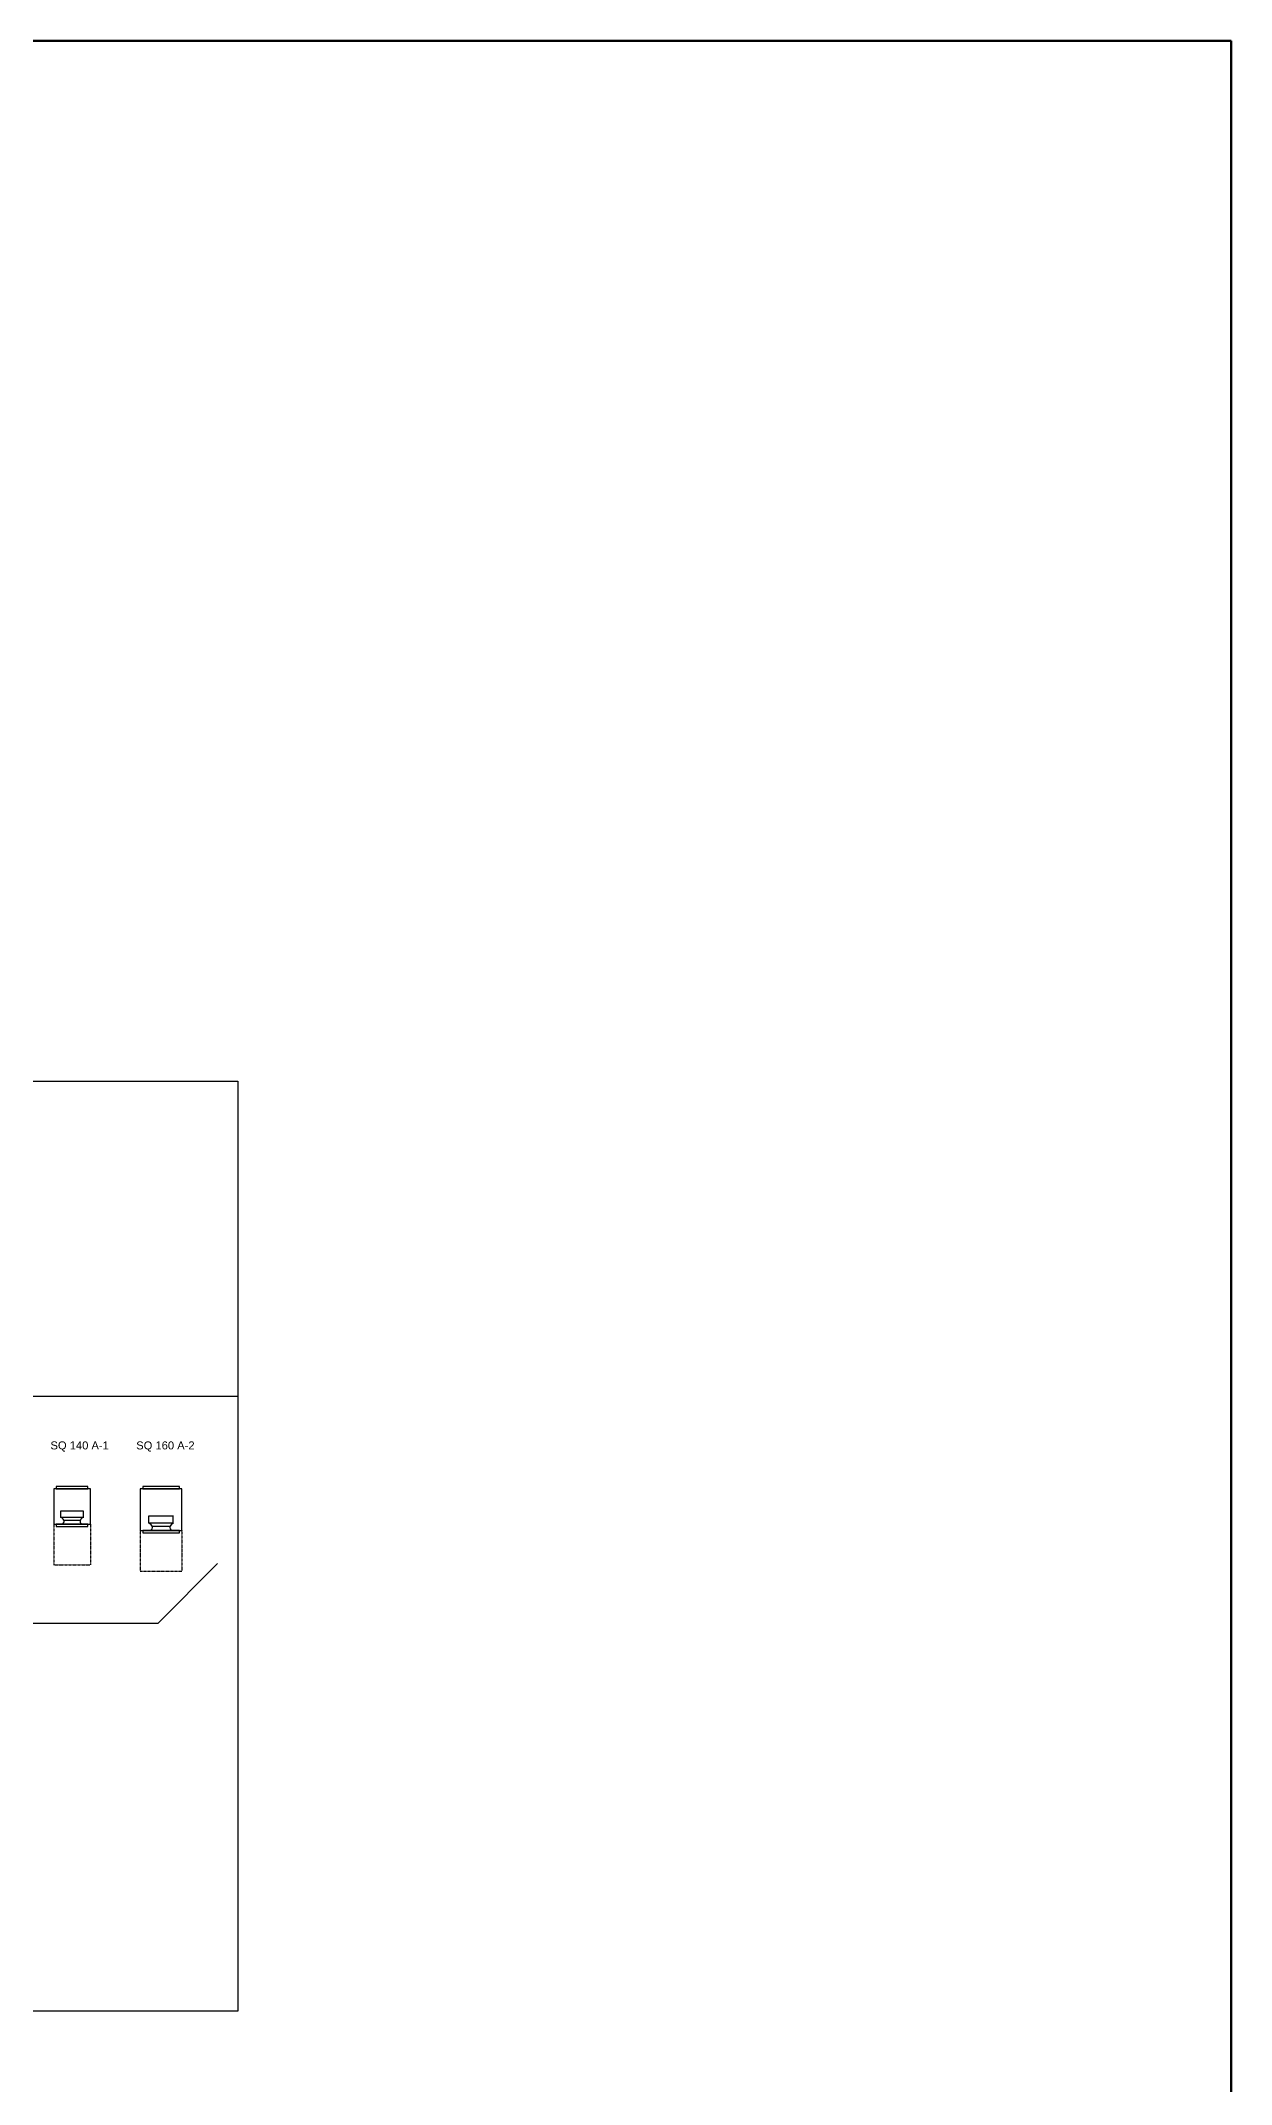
# Model space of a CAD drawing. Header units: inches. Extents: x 2025 to 34930, y -6955 to 4650.
# Drawn here: x 34186 to 34930, y 2118 to 3395 of the extents above; entities that cross this region are included whole.
import ezdxf

# ---------------------------------------------------------------- set-up
doc = ezdxf.new("R2010")
doc.units = ezdxf.units.IN
doc.header["$MEASUREMENT"] = 0
doc.linetypes.add('CENTER', pattern=[0.6, 0.375, -0.075, 0.075, -0.075])
doc.layers.add('M-HVAC-EXHS-DUCT', color=3, linetype='Continuous', lineweight=50)
doc.styles.add('style1', font='arial.ttf', dxfattribs={"height": 5})

# ---------------------------------------------------------------- blocks, each defined once
blk = doc.blocks.new('SQ 140')
for p, q in [((6275.3, 10), (6275.3, -12)), ((6298.3, 10), (6275.3, 10)), ((6276.9, 11.5), (6276.9, 10)), ((6296.7, 11.5), (6276.9, 11.5)), ((6276.9, 10), (6296.7, 10)), ((6296.7, 10), (6296.7, 11.5)), ((6298.3, -12), (6298.3, 10)), ((6275.3, -12), (6298.3, -12)), ((6276.9, -12), (6276.9, -13.5)), ((6296.7, -12), (6276.9, -12)), ((6294, -3.8), (6279.6, -3.8)), ((6294, -7.8), (6279.6, -7.8)), ((6279.6, -7.8), (6279.6, -7.8)), ((6279.7, -7.8), (6279.6, -7.8)), ((6279.7, -7.8), (6279.7, -3.8)), ((6281.5, -9.5), (6292.1, -9.5)), ((6293.9, -7.8), (6293.9, -3.8)), ((6296.7, -13.5), (6296.7, -12)), ((6276.9, -13.5), (6296.7, -13.5))]:
    blk.add_line(p, q)
at = {"linetype": 'CENTER'}
for p, q in [((6275.3, -12), (6275.3, -37.5)), ((6298.3, -12), (6298.3, -37.5)), ((6275.3, -37.5), (6298.3, -37.5))]:
    blk.add_line(p, q, dxfattribs=at)
for centre, radius, start, end in [((6278.8, -10.7), 2.99, 23.0792, 72.301), ((6280.1, -10.3), 1.72, 280.6105, 26.1631), ((6293.5, -10.3), 1.72, 153.8369, 259.3895), ((6294.8, -10.7), 2.99, 107.699, 156.9208)]:
    blk.add_arc(centre, radius, start, end)
blk = doc.blocks.new('SQ 160')
for p, q in [((6329.4, 10.1), (6329.4, -15.9)), ((6355.4, 10.1), (6329.4, 10.1)), ((6331, 11.6), (6331, 10.1)), ((6353.9, 11.6), (6331, 11.6)), ((6331, 10.1), (6353.9, 10.1)), ((6353.9, 10.1), (6353.9, 11.6)), ((6355.4, -15.9), (6355.4, 10.1)), ((6350.2, -7.1), (6334.6, -7.1)), ((6350.2, -11.4), (6334.6, -11.4)), ((6334.6, -11.4), (6334.6, -11.4)), ((6334.7, -11.4), (6334.6, -11.4)), ((6334.7, -11.4), (6334.7, -7.1)), ((6350.1, -11.4), (6350.1, -7.1)), ((6329.4, -15.9), (6355.4, -15.9)), ((6331, -15.9), (6331, -17.4)), ((6353.9, -15.9), (6331, -15.9)), ((6331, -17.4), (6353.9, -17.4)), ((6336.7, -13.3), (6348.1, -13.3)), ((6353.9, -17.4), (6353.9, -15.9))]:
    blk.add_line(p, q)
at = {"linetype": 'CENTER'}
for p, q in [((6329.4, -15.9), (6329.4, -41.4)), ((6355.4, -15.9), (6355.4, -41.4)), ((6329.4, -41.4), (6355.4, -41.4))]:
    blk.add_line(p, q, dxfattribs=at)
for centre, radius, start, end in [((6333.8, -14.5), 3.23, 23.0792, 72.301), ((6351.1, -14.5), 3.23, 107.699, 156.9208), ((6335.2, -14.1), 1.85, 280.6105, 26.1631), ((6349.7, -14.1), 1.85, 153.8369, 259.3895)]:
    blk.add_arc(centre, radius, start, end)

msp = doc.modelspace()

# ---------------------------------------------------------------- linework, layer by layer
for p, q in [((33032.3, 2547.8), (34309.5, 2547.8)), ((34259.6, 2405.9), (34296.8, 2443.2)), ((33951.4, 2405.9), (34259.6, 2405.9))]:
    msp.add_line(p, q)
msp.add_lwpolyline([(33032.3, 2744.7), (34309.5, 2744.7), (34309.5, 2163.5), (33032.3, 2163.5)], close=True)
at = {"layer": 'M-HVAC-EXHS-DUCT'}
msp.add_lwpolyline([(27323, 3394.7), (34930.3, 3394.7), (34930.3, 89.3), (27323, 89.3)], close=True, dxfattribs=at)

# ---------------------------------------------------------------- block references
for name in ['SQ 140', 'SQ 160']:
    msp.add_blockref(name, (27919, 2479.8))

# ---------------------------------------------------------------- texts
at = {"char_height": 5, "attachment_point": 1, "style": 'style1'}
for s, insert in [('SQ 140 A-1', (34192.3, 2519.5)), ('SQ 160 A-2', (34245.9, 2519.5))]:
    msp.add_mtext_dynamic_manual_height_columns(s, width=65.144, gutter_width=25, heights=[0], dxfattribs=dict(at, insert=insert))

doc.saveas('drawing.dxf')
